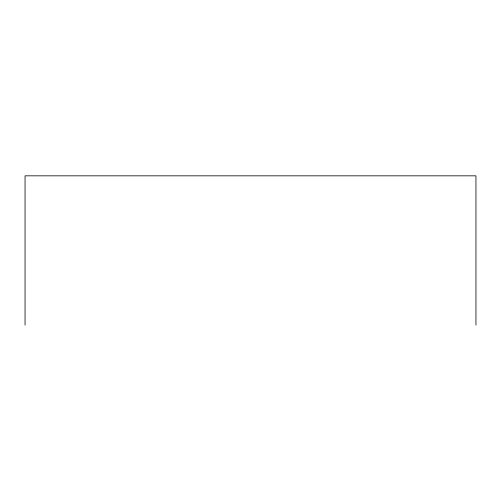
<?xml version="1.0" encoding="UTF-8"?>
<svg xmlns="http://www.w3.org/2000/svg" width="501" height="501" viewBox="0 0 501 501"><rect width="100%" height="100%" fill="white"/><g stroke="black" fill="none" stroke-linecap="round" stroke-linejoin="round"><path stroke-width="0.75" d="M475.95 325.168L475.95 175.832L25.05 175.832L25.05 325.168"/></g></svg>
